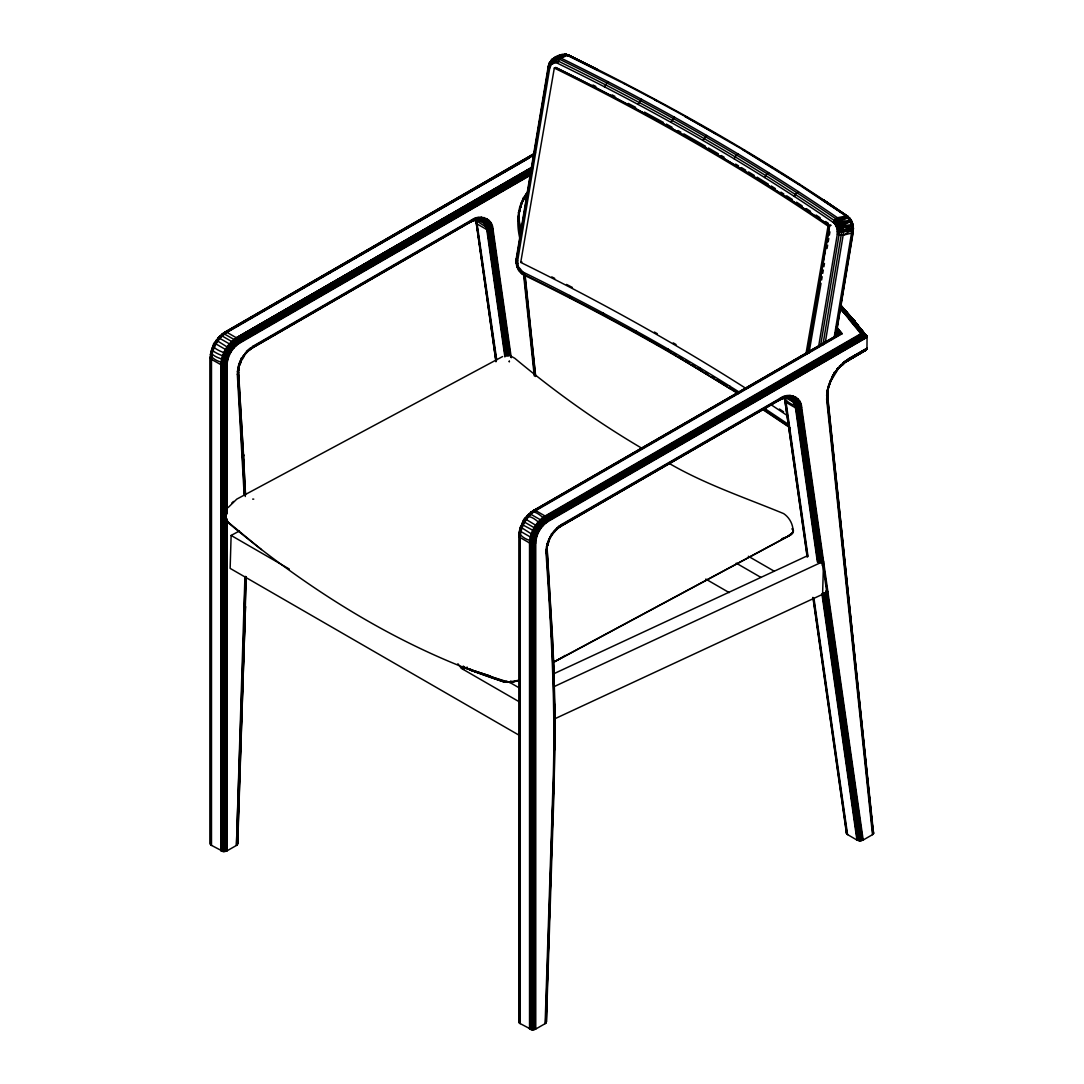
<?xml version="1.0" encoding="UTF-8"?>
<svg xmlns="http://www.w3.org/2000/svg" width="1084" height="1084" viewBox="0 0 1084 1084"><rect width="100%" height="100%" fill="white"/><g stroke="black" fill="none" stroke-linecap="round" stroke-linejoin="round"><path stroke-width="1.5" d="M848.487 219.036L847.973 216.448C759.274 155.351 665.224 102.275 568.49 55.027C560.631 52.411 549.954 57.899 548.274 66.192L516.214 258.846C515.32 264.957 518.003 271.854 523.586 274.862C597.027 310.878 668.977 350.051 738.136 393.79M834.084 337.923L851.496 233.29C852.322 227.112 850.845 219.957 845.818 215.852L798.352 184.28L742.919 149.89L744.383 149.944L745.277 151.055L684.817 116.354L716.497 134.145L714.193 133.007M552.908 662.703L789.626 535.577L793.027 532.352C793.488 525.022 789.748 517.732 783.691 513.626C745.277 497.732 705.332 484.399 669.113 463.383M245.214 493.247L243.426 454.508L245.418 492.421L244.13 494.331L237.342 374.481C237.653 357.937 246.054 353.099 252.897 346.284L471.404 220.133C479.48 213.846 492.678 218.114 492.976 229.09L511.269 357.734M237.342 374.481L238.155 373.763L237.816 368.56M238.182 368.885L243.588 455.768L242.355 457.299M238.439 369.238L243.426 456.188M238.155 373.763L238.602 369.603M519.724 1020.356L518.884 1021.86L519.724 1023.35L531.959 1029.773L535.239 1029.312L545.116 1023.662L552.921 786.767C555.929 708.679 551.228 630.59 546.024 552.691C545.902 541.512 552.203 530.482 561.58 524.493L780.087 398.343C788.163 392.069 801.361 396.337 801.659 407.313L863.189 840.019L860.046 840.778L856.929 840.032L847.119 834.328L846.292 832.824L847.146 831.32M546.024 552.691L547.921 541.905M546.837 551.973L546.864 547.108M547.095 551.566L547.122 547.461M261.447 549.602L226.61 520.903L225.594 518.45L225.662 513.83L227.233 511.865L225.499 514.426L225.187 517.42L228.846 523.328C310.227 591.173 401.785 648.72 503.017 681.619L509.927 682.392L518.545 680.82L507.339 682.31L503.017 681.619L469.982 670.007L507.42 681.822L505.279 682.148L502.99 681.253L509.927 682.392L520.144 679.763M245.54 352.652L243.832 356.216L243.399 355.498M252.68 499.114L253.751 499.128M210.689 842.485L211.041 845.127L223.277 851.55L226.556 851.103L236.434 845.439L244.93 576.688M244.239 608.558L245.377 576.39M244.686 608.273L245.675 577.149M245.052 607.961L245.973 577.379M245.309 607.609L246.19 576.607M553.992 772.187L553.396 794.098M554.466 750.318L554.574 745.277L554.209 785.073L546.417 1021.86L545.116 1023.662M552.921 786.767L553.992 785.819L554.832 745.643M239.428 530.984L231.122 535.442L230.147 568.395L520.306 735.914M739.938 392.571C670.007 348.154 597.162 308.452 522.8 271.976L518.247 266.501L517.664 260.797L549.723 68.143L551.417 64.376L550.699 60.785L553.802 58.685L559.466 59.2C655.048 105.975 747.96 158.44 835.723 218.697L834.883 223.927L837.011 228.399L837.309 234.185L818.515 347.124M236.434 845.439L244.632 607.094M236.881 845.141L237.735 843.637L237.477 835.723M237.911 822.187L238.534 803.583M239.036 788.366L239.591 771.456M240.092 756.239L240.702 737.635M241.204 722.418L241.759 705.508M242.26 690.291L242.816 673.381M243.372 656.47L243.927 639.56M244.428 624.33L245.052 605.739M237.247 844.788L245.309 606.091M237.518 844.422L245.472 606.471L237.735 843.637M545.564 1023.35L553.368 786.496C556.377 708.367 551.675 630.265 546.471 552.352L546.864 544.249M546.377 1007.171L546.417 1021.86M546.878 991.955L547.488 973.351M547.935 959.814L548.545 941.224M549.046 925.993L549.602 909.083M550.103 893.866L550.726 875.262M551.228 860.046L551.783 843.135M552.284 827.919L552.894 809.314M545.929 1023.011L553.734 786.171L554.452 703.828M546.201 1022.646L553.368 783.61M551.417 64.376L555.32 62.682C554.507 56.788 561.417 55.325 565.74 54.2L566.675 54.742M210.418 358.37L210.852 353.899L210.418 358.37L211.488 359.387L221.963 365.254L227.084 364.78C227.437 356.175 232.274 347.788 239.55 343.181L530.903 174.971M210.689 358.736L212.369 349.671L217.044 340.647L232.22 350.159M534.656 1029.529L534.656 543.463C535.035 534.195 540.252 525.157 548.084 520.198L866.875 336.487L840.574 305.254L866.753 336.216L867.051 337.327L548.233 521.404C540.957 526.011 536.119 534.398 535.767 543.003L530.062 543.26L519.724 537.298L518.884 535.794L519.886 531.865M519.101 536.594L519.277 532.407M519.534 532.122L519.371 1023.011M519.371 536.959L522.312 524.778L530.035 513.843L540.808 519.981L544.385 524.331M519.724 537.298C520.171 526.567 526.201 516.106 535.279 510.361L545.604 516.323L548.233 521.404M862.742 351.555L866.97 348.696L867.051 337.327M226.353 520.496L226.407 519.575M252.897 346.284L252.301 348.059L250.743 348.465L471.242 221.15C478.965 215.147 491.594 219.225 491.879 229.727L509.751 355.457M471.404 220.133L470.483 222.152L468.762 222.166M532.651 512.393L532.8 511.377L840.181 333.913L842.105 333.737L836.78 327.246M558.951 526.539L560.672 526.512L561.58 524.493M780.087 398.343L779.491 400.118L777.933 400.524M867.037 348.411L844.68 361.406L837.051 369.116L848.311 359.481L866.753 349.251L846.184 361.121L847.756 360.715L848.338 358.939L867.051 348.14M553.192 63.062L553.246 58.902L554.412 57.75L557.596 57.181L560.929 58.075C656.606 104.891 749.627 157.424 837.471 217.748L837.295 220.12L834.883 223.927L833.474 222.586L835.723 218.697C840.534 222.599 841.929 229.429 841.157 235.323L822.905 344.942M825.195 343.14L843.162 235.187C843.975 229.009 842.525 221.827 837.471 217.748L835.723 218.697M228.439 357.463C223.995 356.921 209.104 350.769 212.857 348.465M537.122 535.672L531.756 534.127L520.496 527L519.67 530.428L520.483 531.309L530.821 537.271L536.377 538.192M835.493 335.823L852.878 230.147L852.932 224.916L849.802 218.141L839.124 219.225L837.715 220.621L836.238 226.19L839.328 223.182L840.222 220.797C850.222 213.697 852.729 220.594 853.42 228.927L843.406 231.732L837.485 231.895M839.517 365.769C841.767 366.758 844.883 363.709 844.68 361.406M561.431 525.523L557.786 528.125L559.032 526.201M827.837 591.403L822.593 594.303L823.555 561.282L555.049 686.172M852.512 228.805L853.094 231.42L835.683 336.054M222.017 335.484L222.328 333.899L224.876 332.165L535.455 152.858M530.659 513.206C532.38 508.301 545.388 517.786 546.282 522.705M551.133 60.325L551.715 64.051M237.599 344.482L234.496 339.739L223.71 333.615L216.15 340.417L219.117 337.991L229.862 344.143L233.887 348.018M525.32 519.385L524.832 518.64L540.902 528.382M237.382 371.514L238.602 370.308L239.239 363.682M548.206 542.176L547.366 543.301M833.474 222.586C745.806 162.397 653.002 109.985 557.528 63.265L555.74 62.709L556.891 58.414L565.306 54.43L624.791 83.983M492.976 229.09L489.887 230.201L487.299 229.862L476.974 223.9L476.323 221.339M785.277 399.115L785.656 402.123L795.466 407.828L798.569 408.424L801.659 407.313M519.751 238.114C516.038 222.03 517.244 204.009 528.328 191.001M519.114 210.486L519.101 215.852L517.867 217.139M518.68 216.556L519.385 210.797L518.369 212.64M518.938 216.217L519.548 211.123M863.189 840.019L872.498 834.653L826.658 399.535L827.065 390.863L830.209 380.552M827.797 388.695L827.471 398.763L873.311 834.002L872.498 834.653M828.068 389.021L827.729 398.329L826.658 399.535M519.101 215.093L519.209 219.673L517.976 221.312M827.729 398.329L827.715 396.581L873.311 834.002M519.48 207.952L520.577 207.437L520.076 206.434M828.162 386.175L829.274 385.66L828.759 384.657M243.588 455.768L243.588 454.914M547.257 551.146L546.824 549.507L553.626 671.85L554.534 709.451L553.734 710.101M551.038 635.522L552.325 633.557L551.024 631.687M840.94 365.972L841.13 364.522M552.813 672.541L554.059 671.05L553.26 669.099M554.114 670.644L554.534 709.451M210.689 844.788L210.689 356.433L210.255 357.977M518.884 535.794L519.724 534.304L519.724 1023.35M555.36 529.805L556.553 529.669L556.566 528.355M553.761 748.19L555.049 746.429M227.694 359.983C222.965 360.444 207.735 354.468 212.098 350.986M519.67 530.428L520.781 529.195M873.745 833.244L873.325 831.685M238.548 366.324L237.789 374.129L244.577 493.992M238.182 370.972L238.819 366.636M238.453 370.66L238.981 366.948L237.83 368.343M546.065 549.723L547.135 548.87L547.23 544.547M546.512 546.566L547.664 545.171M227.233 362.449C221.895 363.804 210.879 358.926 210.594 354.183M535.916 540.659C529.913 541.878 521.607 537.705 519.114 532.718M239.55 343.181L236.922 338.113L226.597 332.138L219.998 336.69L220.147 335.769L221.786 335.796L232.125 341.758L235.702 346.108M530.699 513.708C529.019 517.285 527.542 513.342 530.035 513.843M854.856 322.287L854.653 320.932M531.228 173.345L531.77 170.012M532.325 166.692L532.881 163.372M533.436 160.053L533.992 156.733M534.534 153.413L535.089 150.093M542 108.563L542.556 105.243M543.111 101.923L543.653 98.603M544.209 95.284L544.764 91.964M545.32 88.644L545.875 85.311M546.417 81.991L546.973 78.671M547.528 75.352L548.084 72.032M820.778 344.577L839.016 234.971C839.707 229.822 838.46 223.86 834.246 220.472C746.564 160.256 653.72 107.831 558.233 61.097L553.287 60.663L549.182 63.129L516.404 259.862L516.309 263.398L517.596 263.642M835.778 336.826L853.189 232.193C853.149 228.494 854.07 222.627 850.141 220.675M228.846 523.328L225.255 517.827M744.369 387.408A1812.109 794.965 9.8 0 0 520.726 262.409L554.317 68.048L555.469 67.56M805.94 353.994L828.041 226.082L831.076 225.215L829.68 225.553C742.418 166.299 650.454 114.254 555.943 67.52M807.336 353.655L829.436 225.743A1813.708 795.67 9.8 0 0 555.469 67.56M807.566 353.465L829.68 225.553M808.962 353.127L821.022 283.358M821.591 280.038L822.173 276.718M822.742 273.398L823.312 270.065M823.894 266.745L824.463 263.426M827.051 248.48L827.62 245.147M828.203 241.827L828.772 238.507M829.341 235.187L829.924 231.868M210.377 354.834L211.095 351.446M210.445 355.173L212.152 348.533M210.608 355.511L212.45 348.479M519.06 533.043L519.778 529.669M519.128 533.382L520.022 529.466M519.29 533.721L522.203 524.073L520.483 527.19M521.418 271.095L521.594 273.588L523.775 274.401M474.833 218.467L473.572 220.648L471.215 220.499M783.515 396.676C783.434 397.991 782.323 399.373 780.886 399.088C788.474 394.63 798.949 399.129 799.26 408.329L821.184 562.528M520.347 206.719L518.315 216.868L520.198 237.748M519.168 212.261L520.537 206.976M519.412 212.003L520.605 207.22M827.065 390.863L829.219 385.199M827.851 390.47L829.287 385.443M850.1 219.063L847.349 216.041L850.1 219.063L844.314 214.686M841.252 222.437L836.021 225.702L836.008 222.152L837.715 220.621L849.856 221.122L839.653 223.873L837.702 224.984L837.011 228.399L838.65 227.735L839.653 223.873L841.252 222.437L851.008 220.96L851.672 221.177L850.601 223.236L852.525 225.811L837.146 228.941M238.263 368.194L241.84 358.601L241.122 358.181M238.615 368.004L241.84 358.601M238.859 367.788L239.7 364.21M546.946 546.417L550.198 536.621M547.298 546.228L548.382 542.42M547.691 545.74L548.463 542.65M521.038 270.756L520.618 272.301L522.203 272.992M509.141 361.175L509.29 361.893L509.439 361.216M225.499 514.426L225.594 518.45M210.919 351.934L211.936 348.642M519.602 530.144L520.618 526.865M478.179 217.464L476.581 219.754L474.087 219.645M786.862 395.687L785.263 397.963L781.835 399.048M557.528 63.265L559.466 59.2L566.363 54.295L598.138 70.352M604.425 86.761L607.934 81.625M638.042 104.376L641.62 99.267M670.901 122.275L674.546 117.207M828.908 385.999L832.051 376.771L837.769 368.194L837.417 369.238M702.988 140.446L706.7 135.419M734.288 158.874L735.033 156.733L738.069 153.887M519.9 207.884L523.748 198.507L523.044 198.074M520.835 205.337L521.824 202.572M520.225 207.776L522.014 202.789L520.577 207.437M828.582 386.107L833.65 373.953M830.507 380.796L827.499 390.687L827.106 399.156L872.945 834.341M829.274 385.66L830.805 381.311M764.776 177.559L766.944 173.616L768.637 172.613M245.865 353.519L247.992 351.23M554.222 530.875L554.493 531.892L553.463 531.837M794.45 196.475L795.222 194.348L798.366 191.57M238.683 365.078C240.255 365.118 241.664 361.853 240.242 361.013M548.097 543.152L548.924 539.236M548.328 543.03L549.425 539.669M218.304 339.021L218.06 337.964L220.147 335.769M526.987 517.231L526.756 516.174L528.829 513.992M792.187 533.098L791.456 534.412L552.894 662.473M211.8 348.967L213.074 345.837L213.873 345.945M211.895 349.183L213.25 345.823M212.085 349.414L214.835 343.316M520.577 527.393L521.932 524.046M481.35 217.152L479.426 219.469L477.312 219.618C483.64 218.846 488.721 224.198 489.196 230.228L507.068 355.891M790.033 395.375L787.594 397.882L782.77 397.855M553.992 785.819L553.992 784.315M273.818 304.496L224.117 333.154L226.122 332.002M547.135 548.87L547.284 547.813M521.16 203.209L523.748 198.507M521.824 203.25L526.58 194.659L526.038 194.09M830.52 381.46L832.431 376.717M830.71 381.405L838.122 369.034M788.325 535.686L793.176 532.488L793.447 530.591L791.984 528.735L793.054 529.399C794.857 534.832 785.494 537.108 781.794 538.748M851.225 222.545L851.753 221.732L850.208 218.656L851.008 220.96L850.181 221.868L842.268 225.133L838.813 228.426L837.458 231.339L839.206 231.407L840.927 227.83L842.729 226.475L852.932 224.916L852.878 229.32L851.387 226.095L852.349 224.998L851.97 221.854L841.591 223.155M836.049 336.487L840.181 333.913L836.265 328.764M239.93 361.785C241.624 361.5 247.423 351.365 241.502 358.56M548.612 540.008L554.52 531.512M549.263 540.076L552.081 533.707M226.515 512.976L226.922 512.163M229.469 354.942C223.074 351.907 205.635 347.503 217.044 340.647M213.114 346.148L216.434 340.403M538.152 533.165L521.797 524.371L524.832 518.64M521.797 524.371L523.301 521.404M522.014 524.561C524.968 509.372 536.472 519.656 542.583 526.241M484.277 217.545L482.068 219.835L477.841 219.74M792.96 395.768L790.751 398.045L788 397.936L793.231 400.741L796.577 408.275L818.488 562.406M828.095 390.226L828.23 389.346M523.369 198.548L528.301 191.651M523.694 198.697L526.485 194.524M832.051 376.771L837.973 368.519M832.376 376.907L834.721 372.313M241.827 358.723L243.656 355.742M550.198 536.783L552.339 533.965M214.497 343.113L216.705 340.498M525.117 518.626L523.166 521.323L539.426 530.713M523.572 521.553L525.388 518.708M486.892 218.629L483.816 220.973L479.318 219.713L485.158 222.572L488.532 230.174L506.404 355.837M795.575 396.852L791.903 399.264L787.567 397.327M519.575 269.089L518.951 270.715L520.008 270.472M564.899 655.413L564.263 656.132M558.125 57.181L561.444 54.674L564.29 54.891M834.016 372.462L835.019 372.937L838.095 368.804M245.729 353.005L243.832 356.216M243.643 356.175L248.033 350.918M551.322 533.924C554.696 532.8 557.217 526.553 561.539 525.035M552.068 534.29L554.547 531.729M535.279 510.361L532.989 510.957L839.273 334.129L836.347 330.254M216.217 340.674L218.44 337.829M216.637 341.162L221.353 335.633M524.832 518.735L527.434 516.092M524.9 518.897L527.122 516.038M851.441 223.047L852.01 222.328M489.114 220.377L485.158 222.572L479.453 219.835M797.797 398.6C795.033 402.814 789.586 399.752 786.808 397.272M228.074 507.61L236.786 499.114L502.597 356.555M519.561 269.78L518.531 270.065L519.277 268.629M837.715 369.292L841.292 365.294M837.932 369.278L841.252 365.593M232.762 502.38L232.003 503.193L233.67 501.418M245.147 353.75L252.857 346.826L471.364 220.675C479.25 214.537 492.163 218.697 492.461 229.429L510.578 356.88M554.127 532.014L559.046 527.122M554.358 531.987L556.675 529.439M218.006 338.127L220.621 335.539M526.688 516.35L529.304 513.748M526.702 516.58L529.642 513.762M526.81 516.892L532.393 511.838M562.582 54.539L552.19 59.241L548.911 63.78L550.171 66.463M490.889 222.748L486.093 224.578L476.974 219.551L469.25 222.315M799.586 400.972L794.775 402.787L784.328 396.988L786.103 402.435L808.027 556.553M561.444 54.674L553.802 58.685L553.585 62.913M549.182 65.392L548.274 66.192L549.723 68.143M840.344 366.04L844.693 362.327M840.683 366.04L844.585 362.679M246.244 351.406L250.35 347.991M247.071 351.677L252.748 347.3M247.409 351.677L252.558 347.72M556.363 529.819L558.924 527.488M220.011 335.999L223.277 333.547M219.971 336.311L222.911 333.574M528.694 514.222L531.268 511.919M528.653 514.534L531.959 511.77M492.19 225.675C486.892 232.504 472.353 214.375 476.174 222.708M800.873 403.898C795.48 408.031 786.672 402.327 784.098 397.408M844.395 362.977L843.027 363.248L866.577 349.509M516.946 261.461L516.255 262.707L517.542 263.087M842.566 363.099L844.666 361.677M843.447 363.316L866.13 350.01L843.826 363.289M552.813 60.839L549.263 64.539L550.36 66.016M249.483 349.888L252.301 348.059M557.366 528.057L779.924 399.373C787.648 393.37 800.277 397.449 800.561 407.936L862.065 840.493M558.165 528.098L561.241 525.93M222.139 334.197L225.255 332.016M222.017 334.563L225.662 331.961M221.976 334.997L224.009 333.642M533.992 154.673L226.597 332.138C217.518 337.883 211.488 348.357 211.041 359.075L211.041 845.127M220.851 850.832L220.851 364.78C221.285 354.034 227.342 343.547 236.434 337.788L532.407 167.492L236.922 338.113C227.857 343.858 221.813 354.319 221.38 365.051L221.38 851.103M222.599 851.455L222.599 365.403C223.033 354.888 228.954 344.631 237.857 338.994L532.38 169.7L238.277 339.522C229.523 345.064 223.697 355.159 223.277 365.498L223.277 851.55M238.277 339.522L532.393 170.486L238.643 340.105C230.079 345.525 224.374 355.403 223.968 365.525L223.968 851.577M238.643 340.105L532.393 171.286L238.954 340.728C230.621 346.013 225.065 355.633 224.659 365.498L224.659 851.55M238.954 340.728L532.352 172.085L239.212 341.352C231.109 346.487 225.716 355.823 225.323 365.403L225.323 851.455M531.011 512.122L533.938 510.225M530.821 512.407L534.358 510.171M530.699 512.773L534.805 510.212M548.084 520.198L866.577 335.959L863.65 334.129L546.539 517.203C537.637 522.84 531.716 533.098 531.282 543.626L531.282 1029.678M865.859 335.213L547.637 518.938C539.304 524.222 533.748 533.843 533.342 543.721L533.342 1029.773M840.574 305.254L866.36 335.688L547.894 519.575C539.791 524.697 534.398 534.046 534.005 543.626L534.005 1029.678M826.55 395.348L827.62 392.936L827.891 397.896M529.168 157.519L528.572 157.885L533.247 155.297M534.249 154.565L528.572 157.885L534.249 154.768M841.401 232.044L851.604 228.277L839.206 231.407M538.518 508.477L534.141 511.011L841.13 333.777L836.252 327.354M548.734 502.569L551.661 500.876M554.574 499.196L557.488 497.502M561.864 494.968L564.791 493.274M567.704 491.594L570.618 489.9M574.994 487.366L577.921 485.686M588.138 479.765L591.051 478.085M601.268 472.177L610.021 467.109M612.934 465.415L623.151 459.508M626.064 457.814L630.441 455.28M633.368 453.6L643.584 447.678M646.498 445.998L656.714 440.077M659.628 438.397L664.004 435.863M666.917 434.169L669.844 432.489M672.757 430.795L677.134 428.261M680.061 426.568L682.974 424.887M685.887 423.194L696.104 417.286M700.481 414.752L703.394 413.058M706.321 411.378L735.494 394.481M738.421 392.801L748.638 386.88M751.551 385.199L761.767 379.292M764.681 377.598L782.187 367.462M785.114 365.769L824.504 342.978M746.564 388.519L750.968 385.985M780.277 369.007L784.667 366.46M794.924 360.525L797.851 358.831M815.439 348.655L818.366 346.948M821.293 345.254L824.233 343.56M224.564 332.409L535.469 152.912M224.117 333.154L533.978 154.253M276.745 302.802L286.975 296.908M289.902 295.214L294.279 292.694M297.206 291L300.132 289.32M303.046 287.639L313.29 281.732M316.203 280.051L365.904 251.38M368.831 249.699L379.061 243.792M381.988 242.111L392.218 236.204M395.145 234.523L399.522 231.99M402.449 230.309L405.375 228.616M408.302 226.935L418.532 221.028M421.459 219.347L425.836 216.814M428.763 215.133L458.004 198.277M460.917 196.583L471.147 190.689M474.074 188.995L484.304 183.101M487.231 181.407L491.621 178.887M494.548 177.193L497.461 175.513M500.388 173.819L504.778 171.299M507.691 169.605L510.618 167.925M513.545 166.231L523.775 160.337M528.165 157.803L531.079 156.123M228.385 331.108L231.312 329.428M235.702 326.894L238.629 325.214M248.859 319.306L251.786 317.626M262.016 311.718L264.943 310.038M300.038 289.794L304.428 287.274M327.829 273.778L330.755 272.098M333.669 270.404L336.596 268.724M354.143 258.602L357.07 256.922M532.42 166.895L236.434 337.788L532.42 167.126M530.97 169.036L237.396 338.52C228.399 344.211 222.396 354.603 221.963 365.254L221.963 851.306M532.434 168.467L237.396 338.52L532.38 169.429M530.889 173.955L239.401 341.975C231.57 346.948 226.353 355.986 225.973 365.254L225.973 851.306M530.903 174.646L239.523 342.598C231.962 347.381 226.922 356.108 226.556 365.051L226.556 514.073M251.19 348.506L471.052 221.57M251.61 348.452L470.808 221.908M533.247 510.632L838.447 334.428L836.36 331.88M840.845 306.894L863.65 334.129L860.818 333.737L545.116 515.998C536.024 521.756 529.968 532.244 529.534 543.003L529.534 1029.055M840.114 307.829L861.794 333.777L545.604 516.323C536.539 522.068 530.496 532.529 530.062 543.26L530.062 1029.312M839.978 306.718L862.742 333.913L546.079 516.729C537.081 522.434 531.079 532.813 530.645 543.463L530.645 1029.529M865.222 334.793L547.325 518.328C538.762 523.748 533.057 533.626 532.651 543.748L532.651 1029.8M531.959 1029.773L531.959 543.721C532.38 533.369 538.206 523.287 546.959 517.745L864.476 334.428L840.506 305.905L853.149 319.672L867.037 337.056L548.206 520.808C540.645 525.604 535.604 534.317 535.239 543.26L535.239 1029.312M560.414 525.686L780.046 398.885C787.946 392.747 800.846 396.92 801.144 407.652L862.661 840.276M845.71 360.972L866.97 348.696L848.338 358.939M559.872 526.729L779.748 399.779M846.645 361.162L866.401 349.726L848.189 359.956M560.293 526.675L779.491 400.118M847.065 361.108L865.859 350.254M563.802 656.43L553.382 662.27M226.597 332.138L529.71 157.654L227.084 332.382C217.992 338.14 211.936 348.628 211.488 359.387L211.488 845.439M236.922 338.113L532.42 168.183M239.212 341.352L530.889 173.454L239.401 341.975L530.889 174.28M546.539 517.203L864.476 334.428L853.149 319.672L849.937 318.818L839.802 308.723M547.637 518.938L866.36 335.688M547.894 519.575L866.577 335.959M848.311 359.481L866.875 348.98M837.309 234.185L843.162 235.187L853.284 229.212M457.882 663.747L460.808 667.608L463.573 666.118M460.808 667.608L461.933 668.584L464.711 667.107M461.933 668.584L463.098 669.37L467.258 667.148M851.387 226.095L843.298 230.174L840.927 227.83M839.124 219.225L834.585 223.575L834.246 220.472M469.697 222.355C477.231 215.716 490.903 218.846 491.242 229.943L509.114 355.674M470.117 222.301L473.938 220.377M778.38 400.579C785.914 393.939 799.586 397.056 799.924 408.167L822.322 565.74M778.8 400.524L782.634 398.587M517.745 265.797L517.136 266.989L518.247 266.501M559.872 56.26L551.729 59.715L556.851 57.682M562.027 54.498L555.807 57.425L564.669 54.336L554.981 57.533M837.715 220.621L847.81 217.748L847.038 215.838L823.921 200.093L822.363 199.998L849.802 218.141M553.165 674.045L807.214 555.875L784.613 398.804M554.059 719.126L822.593 594.303M560.929 58.075L568.49 55.027L597.365 69.295M517.054 267.016L518.017 266.596M552.19 59.241L558.667 56.436M520.726 262.409L521.878 261.922M565.306 54.43L558.233 57.235L559.466 59.2M554.412 57.75L559.141 56.002M838.65 227.735L842.729 226.475M472.692 220.906L476.581 219.754M516.919 266.312L518.071 265.973M852.525 225.811L852.268 225.851M842.918 227.315L851.225 225.255L842.268 225.133L839.653 223.873M505.781 682.229L507.42 681.822M843.162 235.187L852.634 232.843L852.349 230.662M841.374 231.244L851.753 229.686M820.493 562.596L798.569 408.424L796.699 402.72L793.095 399.02L788.109 397.692L783.271 398.099L784.789 398.153M839.572 219.754L849.002 217.681L847.038 215.838L837.471 217.748L847.81 217.748M843.406 231.732L851.753 230.526M477.014 219.456C483.843 217.586 490.171 223.399 490.564 230.12L508.45 355.809M474.589 219.876C481.811 217.491 489.521 222.586 489.887 230.201L507.759 355.891M475.605 220.025L478.911 219.673M784.288 398.248L787.594 397.882M524.859 274.808L523.586 274.862L518.423 269.645M625.468 83.685L624.14 83.698L655.522 100.202M605.549 316.013L569.75 297.328L569.71 295.471M670.644 352.151L636.24 332.856L636.173 330.986M770.981 166.99L773.393 168.183L748.096 152.763M732.567 389.346L731.063 389.278L668.327 351.026L668.259 349.156M798.352 184.28L799.884 184.361M785.494 397.598C791.943 397.042 797.431 402.11 797.878 408.451L819.802 562.596M785.995 397.828C792.038 397.462 796.74 402.638 797.214 408.397L819.138 562.528M466.743 667.988L463.505 667.31L507.339 682.31M512.285 681.646L513.775 682.012L510.537 681.064M517.163 680.779L518.03 680.996M468.274 668.679L463.505 667.31L490.388 676.159M471.621 669.682L463.505 667.31L490.727 676.159M506.729 681.362L509.927 682.392M506.201 681.375L508.884 682.012M852.512 228.25L853.42 228.927L853 225.689M482.068 220.879L485.51 224.415L487.299 229.862L505.171 355.511M589.127 65.989L596.634 69.62L568.49 55.027M687.066 117.451L654.79 99.904L656.985 100.975M510.943 356.148L514.751 358.262C554.696 391.554 597.081 421.974 641.945 448.302M641.403 335.606L657.487 344.712M660.4 346.365L663.327 348.018M666.254 349.671L669.18 351.324M748.353 556.268L774.247 571.214M736.239 563.152L760.927 577.406M705.765 579.073L729.193 592.609M214.889 343.343L230.743 352.49M509.71 682.392L519.67 688.137M231.122 535.442L289.32 569.046M463.098 669.37L519.846 702.134M673.489 353.831L676.348 355.511M679.194 357.192L682.039 358.872M684.898 360.552L689.18 363.072M692.026 364.752L694.885 366.433M697.73 368.113L702.012 370.62L700.535 370.579L699.559 367.584M844.341 215.025L848.487 217.559M704.79 372.327L707.567 374.034M711.727 376.582L714.505 378.289M717.283 379.983L727.012 385.945M774.762 169.05L778.881 171.651M781.618 173.372L799.45 184.646M737.215 392.652L730.142 388.14L730.047 386.27M802.228 186.434L847.973 216.448M763.908 407.977L788.989 424.765M763.705 409.251L769.288 412.977M773.475 415.782L779.071 419.522M783.258 422.326L788.84 426.066M762.608 408.939L789.098 426.662M762.16 409.156L790.073 427.828M841.55 212.762L823.921 200.093M517.664 260.797L516.214 258.846M840.981 305.553L866.753 336.216L853.149 319.672L865.615 335.051M566.363 54.295L567.488 55.176M790.751 399.102L794.193 402.638L795.981 408.085L817.905 562.203M790.236 398.871L793.678 402.394L795.466 407.828L817.377 561.946M482.624 221.014L486.093 224.578L487.895 230.052L505.754 355.701M851.008 220.96L848.569 218.887L849.422 218.236L852.349 224.998M237.789 370.945L238.629 372.503M840.086 307.585L863.65 334.129M840.1 305.864L852.038 318.818M841.021 307.693L864.449 334.414L852.512 319.387L840.791 306.745M841.17 306.203L866.97 336.772L855.926 323.154M841.74 306.501L854.978 321.596L841.292 305.864M841.861 306.813L854.978 321.596M841.536 306.162L854.856 321.27M836.252 331.934L838.447 334.428M841.943 307.138L854.924 321.921M848.704 318.845L861.794 333.777M836.821 331.718L839.002 334.224L836.143 330.322M849.937 318.818L862.742 333.913M836.794 327.327L842.105 333.737L535.767 510.605C526.675 516.363 520.618 526.851 520.171 537.596L520.171 1023.648M867.037 337.056L855.872 323.52L866.035 336.081M860.818 333.737L839.694 307.707M836.618 328.709L840.737 333.831L836.035 327.382M836.74 330.159L839.815 333.994L836.035 328.818M835.927 330.39L839.002 334.224M834.748 332.896L836.794 335.457L834.816 332.842M854.084 320.295L866.875 336.487M636.24 332.856L638.476 333.94L603.368 314.943L603.314 313.086M483.464 222.139L486.77 229.618L504.887 356.934M569.75 297.328L571.864 298.357L522.827 273.818L522.8 271.976M554.534 707.107L555.022 708.272M245.418 492.421L244.577 490.889L244.659 494.155M519.25 219.225L518.775 217.979L520.808 236.922M567.257 54.837L567.867 55.961M783.867 396.663L785.656 402.123L807.58 556.241M784.139 396.893L785.033 401.365M476.757 221.285L496.716 359.902M476.296 220.973L496.269 359.603M475.415 219.185L476.608 223.548M825.9 590.875L861.428 840.642M825.466 592.691L860.75 840.737M824.775 592.758L860.046 840.778M824.097 592.758L859.355 840.75M823.42 592.691L858.677 840.656M823.013 594.235L858.04 840.506M822.431 594.032L857.444 840.29M821.902 593.775L856.929 840.032M813.976 598.436L847.566 834.639M813.528 598.124L847.119 834.328M813.163 597.772L846.753 833.989M784.857 400.023L807.187 557.176M812.905 597.379L846.496 833.623M476.567 223.019L496.147 360.918M476.174 221.8L495.957 360.904M476.12 222.261L495.957 361.785M827.634 397.869L873.582 833.623M519.033 218.372L520.618 233.128M525.035 274.266L535.686 376.419M524.886 275.58L535.51 376.419M520.55 237.355L518.708 215.567M524.439 274.32L535.062 375.145M518.762 220.987L519.114 224.347M525.13 281.515L525.672 286.555M526.201 291.61L526.729 296.65M527.434 303.371L527.8 306.745M528.504 313.466L528.856 316.826M529.561 323.56L530.09 328.601M530.632 333.642L530.984 337.002M531.688 343.736L532.217 348.777M532.759 353.818L533.287 358.872M533.816 363.912L534.344 368.953M523.911 273.032L534.71 375.525M523.464 273.398L534.263 375.877M547.257 550.306L552.271 633.977M547.095 549.886L552.108 634.397M546.878 555.916L547.284 562.677M548.003 574.52L548.314 579.588M549.019 591.417L549.439 598.178M550.144 610.021L550.55 616.782M551.173 626.918L551.471 631.986M238.141 371.297L244.943 493.64M237.884 372.639L238.29 379.4M239.008 391.229L239.415 397.991M240.133 409.82L240.445 414.887M241.163 426.73L241.569 433.492M242.288 445.321L242.694 452.082M552.271 633.137L554.059 671.05M552.108 632.717L553.897 671.457M552.284 648.855L552.61 655.603M243.399 459.182L244.049 472.678M244.456 481.106L245.025 494.507M518.938 214.727L519.046 220.12M553.897 669.831L554.805 709.071M553.626 669.451L554.019 685.82M245.363 492.014L245.445 495.28M245.214 491.608L245.282 496.513M554.967 707.866L554.994 746.822M554.805 707.473L554.832 747.201M535.767 543.003L535.767 1029.055M519.101 535.008L519.101 1022.646M227.084 364.78L227.084 513.816M227.084 518.897L227.084 850.832M226.556 519.155L226.556 851.103M210.418 356.799L210.418 844.422M210.255 357.192L210.255 844.029M592.921 84.999A1813.708 795.67 9.8 0 1 595.875 86.517M612.013 94.864A1813.708 795.67 9.8 0 1 614.926 96.395M628.286 103.427A1813.708 795.67 9.8 0 1 635.671 107.37M644.492 112.113A1813.708 795.67 9.8 0 1 663.435 122.465M666.321 124.064A1813.708 795.67 9.8 0 1 672.08 127.275M677.934 130.554A1813.708 795.67 9.8 0 1 680.874 132.207M683.801 133.86A1813.708 795.67 9.8 0 1 705.576 146.326M708.448 148.007A1813.708 795.67 9.8 0 1 718.462 153.874M721.307 155.554A1813.708 795.67 9.8 0 1 724.153 157.234M735.643 164.104A1813.708 795.67 9.8 0 1 738.529 165.838M741.402 167.573A1813.708 795.67 9.8 0 1 745.697 170.188M748.57 171.936A1813.708 795.67 9.8 0 1 754.261 175.432M757.106 177.193A1813.708 795.67 9.8 0 1 768.393 184.212M771.198 185.974A1813.708 795.67 9.8 0 1 775.385 188.63M780.941 192.153A1813.708 795.67 9.8 0 1 783.8 193.982M786.632 195.797A1813.708 795.67 9.8 0 1 792.296 199.456M796.523 202.193A1813.708 795.67 9.8 0 1 802.133 205.852M806.32 208.616A1813.708 795.67 9.8 0 1 810.493 211.366M816.022 215.052A1813.708 795.67 9.8 0 1 820.154 217.816M825.629 221.515A1813.708 795.67 9.8 0 1 828.352 223.358M554.317 68.048A1812.109 794.965 9.8 0 1 828.041 226.082M771.117 404.766A1812.109 794.965 9.8 0 1 787.648 415.822M551.783 276.881A1813.708 795.67 9.8 0 1 554.737 278.385M566.539 284.428A1813.708 795.67 9.8 0 1 572.406 287.463M654.411 332.056A1813.708 795.67 9.8 0 1 657.324 333.723M673.232 342.883A1813.708 795.67 9.8 0 1 676.091 344.563M779.423 409.02A1813.708 795.67 9.8 0 1 783.556 411.784"/></g></svg>
